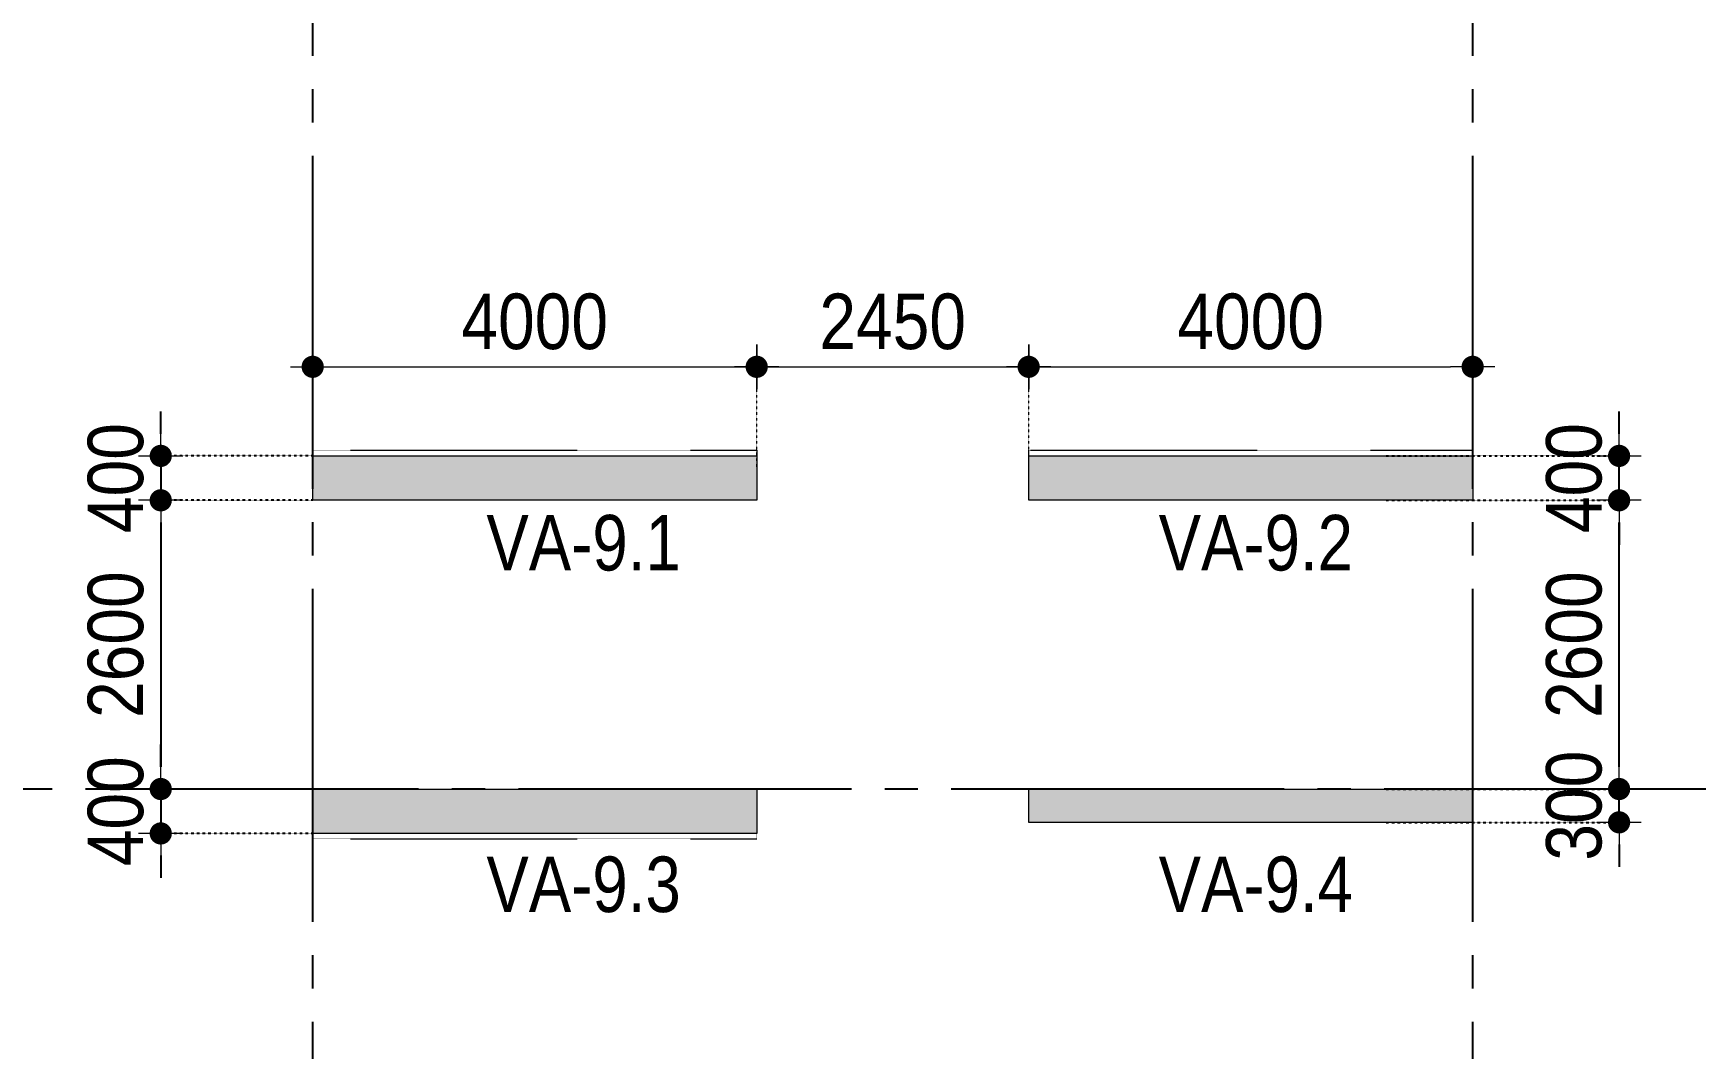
# Model space of a CAD drawing. Header units: millimetres. Extents: x -3973692 to -2843767, y 592734 to 838475.
# Drawn here: x -3538763 to -3523786, y 705292 to 714437 of the extents above; entities that cross this region are included whole.
import ezdxf
from ezdxf.enums import TextEntityAlignment as Align

# ---------------------------------------------------------------- set-up
doc = ezdxf.new("R2010")
doc.units = ezdxf.units.MM
doc.header["$MEASUREMENT"] = 0
doc.header["$PDMODE"] = 3
doc.header["$PDSIZE"] = -20
for name, pattern in [('CHG_XX_Cot_Tang 1$0$MB_Luoi truc$0$HTT Hidden 21', [3, 2, -1]), ('CHG_XX_Luoi truc$0$MB_Luoi truc$0$Center101', [13, 10, -1, 1, -1]), ('DIVIDE2', [15.875, 6.35, -3.175, 0, -3.175, 0, -3.175]), ('HIDDEN5', [2.8375, 1.25, -1.5875])]:
    doc.linetypes.add(name, pattern=pattern)
doc.layers.get('0').update_dxf_attribs({"lineweight": 9})
doc.layers.get('Defpoints').update_dxf_attribs({"color": 10, "lineweight": 0})
for name, color, linetype, lineweight in [("'S_General_Dim_1", 1, 'Continuous', 18), ("'S_General_Divide_3 Intermediate", 3, 'DIVIDE2', 40), ('CHG_XX_Cot_Tang 1$0$NS-Pier', 150, 'Continuous', 9), ('KTH', 154, 'Continuous', 9), ('TEXT', 7, 'Continuous', 15)]:
    doc.layers.add(name, color=color, linetype=linetype, lineweight=lineweight)
doc.layers.add('CHG_XX_Luoi truc$0$Grid', color=34, linetype='Continuous')
doc.layers.add('CHG_XX_Luoi truc$0$Grid Line', color=251, linetype='CHG_XX_Luoi truc$0$MB_Luoi truc$0$Center101')
doc.styles.add('arial', font='arial.ttf', dxfattribs={"width": 0.85})
doc.styles.add('CHG_XX_Luoi truc$0$MB_Luoi truc$0$Grid A-F$0$VNI-HelveCB', font='')
doc.styles.add('TTP-HelCon', font='')
doc.styles.get('CHG_XX_Luoi truc$0$MB_Luoi truc$0$Grid A-F$0$VNI-HelveCB').set_extended_font_data('VNI-Helve-Condense', bold=True)
doc.styles.get('TTP-HelCon').set_extended_font_data('VNI-Helve-Condense')
doc.dimstyles.new('200', dxfattribs={"dimscale": 200, "dimtxt": 2.5, "dimasz": 1, "dimexe": 0, "dimexo": 0, "dimgap": 0.75, "dimtad": 1, "dimdec": 0, "dimrnd": 10, "dimzin": 9, "dimdsep": 46, "dimtxsty": 'arial', "dimblk1": 'DIMDOT', "dimblk2": 'DIMDOT', "dimsah": 1, "dimcen": 2, "dimdle": 3, "dimclre": 8, "dimclrt": 2, "dimadec": 0, "dimazin": 0, "dimtfac": 1, "dimtdec": 0, "dimtix": 1, "dimtmove": 2, "dimatfit": 3, "dimldrblk": 'DIMPIJL', "dimfxl": 1, "dimtvp": 1.8, "dimtolj": 1, "dimtzin": 0, "dimarcsym": 0})

# ---------------------------------------------------------------- blocks, each defined once
blk = doc.blocks.new('CHG_XX_Cot_Tang 1$0$Block A_C10450x300')
at = {"layer": 'CHG_XX_Cot_Tang 1$0$NS-Pier', "true_color": 0x139b48}
h = blk.add_hatch(color=114, dxfattribs=at)
h.dxf.hatch_style = 1
h.paths.add_polyline_path([(6450, 100), (6450, -300), (10450, -300), (10450, 100)])
h.paths.add_polyline_path([(4000, -300), (4000, 100), (0, 100), (0, -300)])
at = {"layer": 'CHG_XX_Cot_Tang 1$0$NS-Pier', "color": 9, "linetype": 'CHG_XX_Cot_Tang 1$0$MB_Luoi truc$0$HTT Hidden 21'}
for points in [[(0, 100), (0, 150), (4000, 150), (4000, 100)], [(6450, 100), (6450, 150), (10450, 150), (10450, 100)]]:
    blk.add_lwpolyline(points, dxfattribs=at)
at = {"layer": 'CHG_XX_Cot_Tang 1$0$NS-Pier'}
for points in [[(0, 100), (4000, 100), (4000, -300), (0, -300)], [(6450, 100), (10450, 100), (10450, -300), (6450, -300)]]:
    blk.add_lwpolyline(points, close=True, dxfattribs=at)
blk = doc.blocks.new('*U2841')
at = {"layer": 'CHG_XX_Luoi truc$0$Grid Line'}
blk.add_line((0, 0), (0, 608), dxfattribs=at)
at = {"layer": 'CHG_XX_Luoi truc$0$Grid', "lineweight": -2, "style": 'CHG_XX_Luoi truc$0$MB_Luoi truc$0$Grid A-F$0$VNI-HelveCB'}
for tag, p in [('GRIDSUB', (0, 617)), ('GRID', (0, -9))]:
    blk.add_attdef(tag, text='', height=5, dxfattribs=at).set_placement(p, align=Align.MIDDLE)
blk = doc.blocks.new('*U2843')
at = {"layer": 'CHG_XX_Luoi truc$0$Grid Line'}
blk.add_line((0, 0), (0, 438), dxfattribs=at)
at = {"layer": 'CHG_XX_Luoi truc$0$Grid', "lineweight": -2, "style": 'CHG_XX_Luoi truc$0$MB_Luoi truc$0$Grid A-F$0$VNI-HelveCB'}
for tag, p in [('GRIDSUB', (0, 447)), ('GRID', (0, -9))]:
    blk.add_attdef(tag, text='', height=5, dxfattribs=at).set_placement(p, align=Align.MIDDLE)
blk = doc.blocks.new('CHG_XX_Luoi truc')
at = {"layer": 'CHG_XX_Luoi truc$0$Grid', "xscale": 300, "yscale": 300, "zscale": 300}
for p in [(12250, -12747), (22700, -12747)]:
    blk.add_blockref('*U2841', p, dxfattribs=at)
at = {"layer": 'CHG_XX_Luoi truc$0$Grid', "xscale": 300.0000000000013, "yscale": 300.0000000000013, "zscale": 300.0000000000013, "rotation": 90}
blk.add_blockref('*U2843', (110703, 97650), dxfattribs=at)
blk = doc.blocks.new('CHG_XX_Cot_Tang 1')
at = {"layer": 'CHG_XX_Cot_Tang 1$0$NS-Pier', "true_color": 0x139b48}
h = blk.add_hatch(color=114, dxfattribs=at)
h.dxf.hatch_style = 1
h.paths.add_polyline_path([(18700, 97650), (18700, 97350), (22700, 97350), (22700, 97650)])
h.paths.add_polyline_path([(16250, 97250), (16250, 97650), (12250, 97650), (12250, 97250)])
at = {"layer": 'CHG_XX_Cot_Tang 1$0$NS-Pier'}
for points in [[(12250, 97650), (16250, 97650), (16250, 97250), (12250, 97250)], [(18700, 97650), (22700, 97650), (22700, 97350), (18700, 97350)]]:
    blk.add_lwpolyline(points, close=True, dxfattribs=at)
at = {"layer": 'CHG_XX_Cot_Tang 1$0$NS-Pier', "color": 9, "linetype": 'CHG_XX_Cot_Tang 1$0$MB_Luoi truc$0$HTT Hidden 21'}
blk.add_lwpolyline([(12250, 97250), (12250, 97200), (16250, 97200), (16250, 97250)], dxfattribs=at)
at = {"layer": 'CHG_XX_Cot_Tang 1$0$NS-Pier'}
for name, p in [('CHG_XX_Luoi truc', (0, 0)), ('CHG_XX_Cot_Tang 1$0$Block A_C10450x300', (12250, 100550))]:
    blk.add_blockref(name, p, dxfattribs=at)
blk = doc.blocks.new('DIMDOT')
for p, q in [((0, -1), (0, 1)), ((1, 0), (-1, 0))]:
    blk.add_line(p, q)
at = {"const_width": 0.5}
blk.add_lwpolyline([(-0.25, 0, 1), (0.25, 0, 1)], format="xyb", close=True, dxfattribs=at)
blk = doc.blocks.new('*D127')
at = {"layer": "'S_General_Dim_1", "color": 0, "lineweight": -2, "transparency": 16777216}
for p, q in [((-3537614, 710831), (-3537614, 711031)), ((-3537614, 710631), (-3537614, 710231)), ((-3537614, 710031), (-3537614, 709831))]:
    blk.add_line(p, q, dxfattribs=at)
at = {"layer": "'S_General_Dim_1", "color": 8, "linetype": 'HIDDEN5', "lineweight": -2, "transparency": 16777216}
for p, q in [((-3536245, 710631), (-3537614, 710631)), ((-3536245, 710231), (-3537614, 710231))]:
    blk.add_line(p, q, dxfattribs=at)
at = {"layer": 'Defpoints', "color": 0, "transparency": 16777216}
for p in [(-3536245, 710631), (-3537614, 710231), (-3536245, 710231)]:
    blk.add_point(p, dxfattribs=at)
at = {"layer": "'S_General_Dim_1", "color": 0, "lineweight": -2, "transparency": 16777216, "xscale": 200, "yscale": 200, "zscale": 200}
for p, rotation in [((-3537614, 710631), 270), ((-3537614, 710231), 90)]:
    blk.add_blockref('DIMDOT', p, dxfattribs=dict(at, rotation=rotation))
at = {"layer": "'S_General_Dim_1", "color": 2, "transparency": 16777216, "insert": (-3538019, 710431), "char_height": 500, "attachment_point": 5, "rotation": 90, "style": 'arial'}
blk.add_mtext('\\A1;400', dxfattribs=at)
blk = doc.blocks.new('DIMPIJL')
at = {"linetype": 'ByBlock'}
blk.add_solid([(-2.5, 0.417), (-2.5, -0.417), (0, 0)], dxfattribs=at)
blk = doc.blocks.new('*D128')
at = {"layer": "'S_General_Dim_1", "color": 8, "linetype": 'HIDDEN5', "lineweight": -2, "transparency": 16777216}
for p, q in [((-3536245, 710231), (-3537614, 710231)), ((-3536245, 707631), (-3537614, 707631))]:
    blk.add_line(p, q, dxfattribs=at)
at = {"layer": "'S_General_Dim_1", "color": 0, "lineweight": -2, "transparency": 16777216}
blk.add_line((-3537614, 710031), (-3537614, 707831), dxfattribs=at)
at = {"layer": 'Defpoints', "color": 0, "transparency": 16777216}
for p in [(-3536245, 710231), (-3537614, 707631), (-3536245, 707631)]:
    blk.add_point(p, dxfattribs=at)
at = {"layer": "'S_General_Dim_1", "color": 0, "lineweight": -2, "transparency": 16777216, "xscale": 200, "yscale": 200, "zscale": 200}
for p, rotation in [((-3537614, 710231), 90), ((-3537614, 707631), 270)]:
    blk.add_blockref('DIMDOT', p, dxfattribs=dict(at, rotation=rotation))
at = {"layer": "'S_General_Dim_1", "color": 2, "transparency": 16777216, "insert": (-3538019, 708931), "char_height": 500, "attachment_point": 5, "rotation": 90, "style": 'arial'}
blk.add_mtext('\\A1;2600', dxfattribs=at)
blk = doc.blocks.new('*D129')
at = {"layer": "'S_General_Dim_1", "color": 0, "lineweight": -2, "transparency": 16777216}
for p, q in [((-3537614, 707831), (-3537614, 708031)), ((-3537614, 707631), (-3537614, 707231)), ((-3537614, 707031), (-3537614, 706831))]:
    blk.add_line(p, q, dxfattribs=at)
at = {"layer": "'S_General_Dim_1", "color": 8, "linetype": 'HIDDEN5', "lineweight": -2, "transparency": 16777216}
for p, q in [((-3536245, 707631), (-3537614, 707631)), ((-3536245, 707231), (-3537614, 707231))]:
    blk.add_line(p, q, dxfattribs=at)
at = {"layer": 'Defpoints', "color": 0, "transparency": 16777216}
for p in [(-3536245, 707631), (-3537614, 707231), (-3536245, 707231)]:
    blk.add_point(p, dxfattribs=at)
at = {"layer": "'S_General_Dim_1", "color": 0, "lineweight": -2, "transparency": 16777216, "xscale": 200, "yscale": 200, "zscale": 200}
for p, rotation in [((-3537614, 707631), 270), ((-3537614, 707231), 90)]:
    blk.add_blockref('DIMDOT', p, dxfattribs=dict(at, rotation=rotation))
at = {"layer": "'S_General_Dim_1", "color": 2, "transparency": 16777216, "insert": (-3538019, 707431), "char_height": 500, "attachment_point": 5, "rotation": 90, "style": 'arial'}
blk.add_mtext('\\A1;400', dxfattribs=at)
blk = doc.blocks.new('a')
at = {"layer": 'TEXT', "color": 3, "style": 'TTP-HelCon'}
for s, p in [('VA-9.1', (13815, -52632)), ('VA-9.2', (19871, -52632)), ('VA-9.3', (13815, -55708)), ('VA-9.4', (19871, -55708))]:
    blk.add_text(s, height=500, dxfattribs=at).set_placement(p)
blk = doc.blocks.new('*D2546')
at = {"layer": "'S_General_Dim_1", "color": 8, "linetype": 'HIDDEN5', "lineweight": -2, "transparency": 16777216}
for p, q in [((12250, 100550), (12250, 101452)), ((16250, 100550), (16250, 101452))]:
    blk.add_line(p, q, dxfattribs=at)
at = {"layer": "'S_General_Dim_1", "color": 0, "lineweight": -2, "transparency": 16777216}
blk.add_line((12450, 101452), (16050, 101452), dxfattribs=at)
at = {"layer": 'Defpoints', "color": 0, "transparency": 16777216}
for p in [(16250, 101452), (12250, 100550), (16250, 100550)]:
    blk.add_point(p, dxfattribs=at)
at = {"layer": "'S_General_Dim_1", "color": 0, "lineweight": -2, "transparency": 16777216, "xscale": 200, "yscale": 200, "zscale": 200, "rotation": 180}
blk.add_blockref('DIMDOT', (12250, 101452), dxfattribs=at)
at = {"layer": "'S_General_Dim_1", "color": 0, "lineweight": -2, "transparency": 16777216, "xscale": 200, "yscale": 200, "zscale": 200}
blk.add_blockref('DIMDOT', (16250, 101452), dxfattribs=at)
at = {"layer": "'S_General_Dim_1", "color": 2, "transparency": 16777216, "insert": (14250, 101858), "char_height": 500, "attachment_point": 5, "style": 'arial'}
blk.add_mtext('\\A1;4000', dxfattribs=at)
blk = doc.blocks.new('*D2548')
at = {"layer": "'S_General_Dim_1", "color": 8, "linetype": 'HIDDEN5', "lineweight": -2, "transparency": 16777216}
for p, q in [((16250, 100550), (16250, 101452)), ((18700, 100550), (18700, 101452))]:
    blk.add_line(p, q, dxfattribs=at)
at = {"layer": "'S_General_Dim_1", "color": 0, "lineweight": -2, "transparency": 16777216}
blk.add_line((16450, 101452), (18500, 101452), dxfattribs=at)
at = {"layer": 'Defpoints', "color": 0, "transparency": 16777216}
for p in [(18700, 101452), (16250, 100550), (18700, 100550)]:
    blk.add_point(p, dxfattribs=at)
at = {"layer": "'S_General_Dim_1", "color": 0, "lineweight": -2, "transparency": 16777216, "xscale": 200, "yscale": 200, "zscale": 200, "rotation": 180}
blk.add_blockref('DIMDOT', (16250, 101452), dxfattribs=at)
at = {"layer": "'S_General_Dim_1", "color": 0, "lineweight": -2, "transparency": 16777216, "xscale": 200, "yscale": 200, "zscale": 200}
blk.add_blockref('DIMDOT', (18700, 101452), dxfattribs=at)
at = {"layer": "'S_General_Dim_1", "color": 2, "transparency": 16777216, "insert": (17475, 101858), "char_height": 500, "attachment_point": 5, "style": 'arial'}
blk.add_mtext('\\A1;2450', dxfattribs=at)
blk = doc.blocks.new('*D2549')
at = {"layer": "'S_General_Dim_1", "color": 8, "linetype": 'HIDDEN5', "lineweight": -2, "transparency": 16777216}
for p, q in [((18700, 100550), (18700, 101452)), ((22700, 100550), (22700, 101452))]:
    blk.add_line(p, q, dxfattribs=at)
at = {"layer": "'S_General_Dim_1", "color": 0, "lineweight": -2, "transparency": 16777216}
blk.add_line((18900, 101452), (22500, 101452), dxfattribs=at)
at = {"layer": 'Defpoints', "color": 0, "transparency": 16777216}
for p in [(22700, 101452), (18700, 100550), (22700, 100550)]:
    blk.add_point(p, dxfattribs=at)
at = {"layer": "'S_General_Dim_1", "color": 0, "lineweight": -2, "transparency": 16777216, "xscale": 200, "yscale": 200, "zscale": 200, "rotation": 180}
blk.add_blockref('DIMDOT', (18700, 101452), dxfattribs=at)
at = {"layer": "'S_General_Dim_1", "color": 0, "lineweight": -2, "transparency": 16777216, "xscale": 200, "yscale": 200, "zscale": 200}
blk.add_blockref('DIMDOT', (22700, 101452), dxfattribs=at)
at = {"layer": "'S_General_Dim_1", "color": 2, "transparency": 16777216, "insert": (20700, 101858), "char_height": 500, "attachment_point": 5, "style": 'arial'}
blk.add_mtext('\\A1;4000', dxfattribs=at)
blk = doc.blocks.new('*D2624')
at = {"layer": 'Defpoints', "color": 0, "transparency": 16777216}
for p in [(-3526576, 707631), (-3524476, 707631), (-3526576, 707331)]:
    blk.add_point(p, dxfattribs=at)
at = {"layer": 'KTH', "color": 0, "lineweight": -2, "transparency": 16777216}
for p, q in [((-3524476, 707831), (-3524476, 708031)), ((-3524476, 707331), (-3524476, 707631)), ((-3524476, 707131), (-3524476, 706931))]:
    blk.add_line(p, q, dxfattribs=at)
at = {"layer": 'KTH', "color": 8, "linetype": 'HIDDEN5', "lineweight": -2, "transparency": 16777216}
for p, q in [((-3526576, 707631), (-3524476, 707631)), ((-3526576, 707331), (-3524476, 707331))]:
    blk.add_line(p, q, dxfattribs=at)
at = {"layer": 'KTH', "color": 0, "lineweight": -2, "transparency": 16777216, "xscale": 200, "yscale": 200, "zscale": 200}
for p, rotation in [((-3524476, 707631), 270), ((-3524476, 707331), 90)]:
    blk.add_blockref('DIMDOT', p, dxfattribs=dict(at, rotation=rotation))
at = {"layer": 'KTH', "color": 2, "transparency": 16777216, "insert": (-3524881, 707481), "char_height": 500, "attachment_point": 5, "rotation": 90, "style": 'arial'}
blk.add_mtext('\\A1;300', dxfattribs=at)
blk = doc.blocks.new('*D2625')
at = {"layer": 'Defpoints', "color": 0, "transparency": 16777216}
for p in [(-3526576, 710231), (-3524476, 710231), (-3526576, 707631)]:
    blk.add_point(p, dxfattribs=at)
at = {"layer": 'KTH', "color": 8, "linetype": 'HIDDEN5', "lineweight": -2, "transparency": 16777216}
for p, q in [((-3526576, 710231), (-3524476, 710231)), ((-3526576, 707631), (-3524476, 707631))]:
    blk.add_line(p, q, dxfattribs=at)
at = {"layer": 'KTH', "color": 0, "lineweight": -2, "transparency": 16777216}
blk.add_line((-3524476, 707831), (-3524476, 710031), dxfattribs=at)
at = {"layer": 'KTH', "color": 0, "lineweight": -2, "transparency": 16777216, "xscale": 200, "yscale": 200, "zscale": 200}
for p, rotation in [((-3524476, 710231), 90), ((-3524476, 707631), 270)]:
    blk.add_blockref('DIMDOT', p, dxfattribs=dict(at, rotation=rotation))
at = {"layer": 'KTH', "color": 2, "transparency": 16777216, "insert": (-3524881, 708931), "char_height": 500, "attachment_point": 5, "rotation": 90, "style": 'arial'}
blk.add_mtext('\\A1;2600', dxfattribs=at)
blk = doc.blocks.new('*D2626')
at = {"layer": 'Defpoints', "color": 0, "transparency": 16777216}
for p in [(-3526576, 710631), (-3524476, 710631), (-3526576, 710231)]:
    blk.add_point(p, dxfattribs=at)
at = {"layer": 'KTH', "color": 0, "lineweight": -2, "transparency": 16777216}
for p, q in [((-3524476, 710831), (-3524476, 711031)), ((-3524476, 710231), (-3524476, 710631)), ((-3524476, 710031), (-3524476, 709831))]:
    blk.add_line(p, q, dxfattribs=at)
at = {"layer": 'KTH', "color": 8, "linetype": 'HIDDEN5', "lineweight": -2, "transparency": 16777216}
for p, q in [((-3526576, 710631), (-3524476, 710631)), ((-3526576, 710231), (-3524476, 710231))]:
    blk.add_line(p, q, dxfattribs=at)
at = {"layer": 'KTH', "color": 0, "lineweight": -2, "transparency": 16777216, "xscale": 200, "yscale": 200, "zscale": 200}
for p, rotation in [((-3524476, 710631), 270), ((-3524476, 710231), 90)]:
    blk.add_blockref('DIMDOT', p, dxfattribs=dict(at, rotation=rotation))
at = {"layer": 'KTH', "color": 2, "transparency": 16777216, "insert": (-3524881, 710431), "char_height": 500, "attachment_point": 5, "rotation": 90, "style": 'arial'}
blk.add_mtext('\\A1;400', dxfattribs=at)
blk = doc.blocks.new('111')
at = {"layer": "'S_General_Dim_1"}
for base, p1, p2, picture, middle in [((16250, 101452.3), (12250, 100550), (16250, 100550), '*D2546', (14250, 101857.6)), ((18700, 101452.3), (16250, 100550), (18700, 100550), '*D2548', (17475, 101857.6)), ((22700, 101452.3), (18700, 100550), (22700, 100550), '*D2549', (20700, 101857.6))]:
    dim = blk.add_linear_dim(base=base, p1=p1, p2=p2, dimstyle='200', dxfattribs=at)
    dim.commit()
    dim.dimension.update_dxf_attribs({"geometry": picture, "text_midpoint": middle})

msp = doc.modelspace()

# ---------------------------------------------------------------- block references
at = {"layer": "'S_General_Divide_3 Intermediate"}
msp.add_blockref('CHG_XX_Cot_Tang 1', (-3548495.2, 609981), dxfattribs=at)
at = {"layer": 'TEXT'}
for name, p in [('a', (-3548495.2, 762231)), ('111', (-3548495.2, 609981))]:
    msp.add_blockref(name, p, dxfattribs=at)

# ---------------------------------------------------------------- dimensions: what is measured, and where the dimension line sits
at = {"layer": "'S_General_Dim_1"}
for base, p1, p2, picture, middle in [((-3537613.8, 710231), (-3536245.2, 710631), (-3536245.2, 710231), '*D127', (-3538019, 710431)), ((-3537613.8, 707631), (-3536245.2, 710231), (-3536245.2, 707631), '*D128', (-3538019, 708931)), ((-3537613.8, 707231), (-3536245.2, 707631), (-3536245.2, 707231), '*D129', (-3538019, 707431))]:
    dim = msp.add_linear_dim(base=base, p1=p1, p2=p2, angle=90, dimstyle='200', dxfattribs=at)
    dim.commit()
    dim.dimension.update_dxf_attribs({"geometry": picture, "text_midpoint": middle})
at = {"layer": 'KTH'}
for base, p1, p2, picture, middle in [((-3524476, 710631), (-3526576, 710231), (-3526576, 710631), '*D2626', (-3524881.2, 710431)), ((-3524476, 710231), (-3526576, 707631), (-3526576, 710231), '*D2625', (-3524881.2, 708931)), ((-3524476, 707631), (-3526576, 707331), (-3526576, 707631), '*D2624', (-3524881.4, 707481))]:
    dim = msp.add_linear_dim(base=base, p1=p1, p2=p2, angle=90, dimstyle='200', dxfattribs=at)
    dim.commit()
    dim.dimension.update_dxf_attribs({"geometry": picture, "text_midpoint": middle})

doc.saveas('drawing.dxf')
